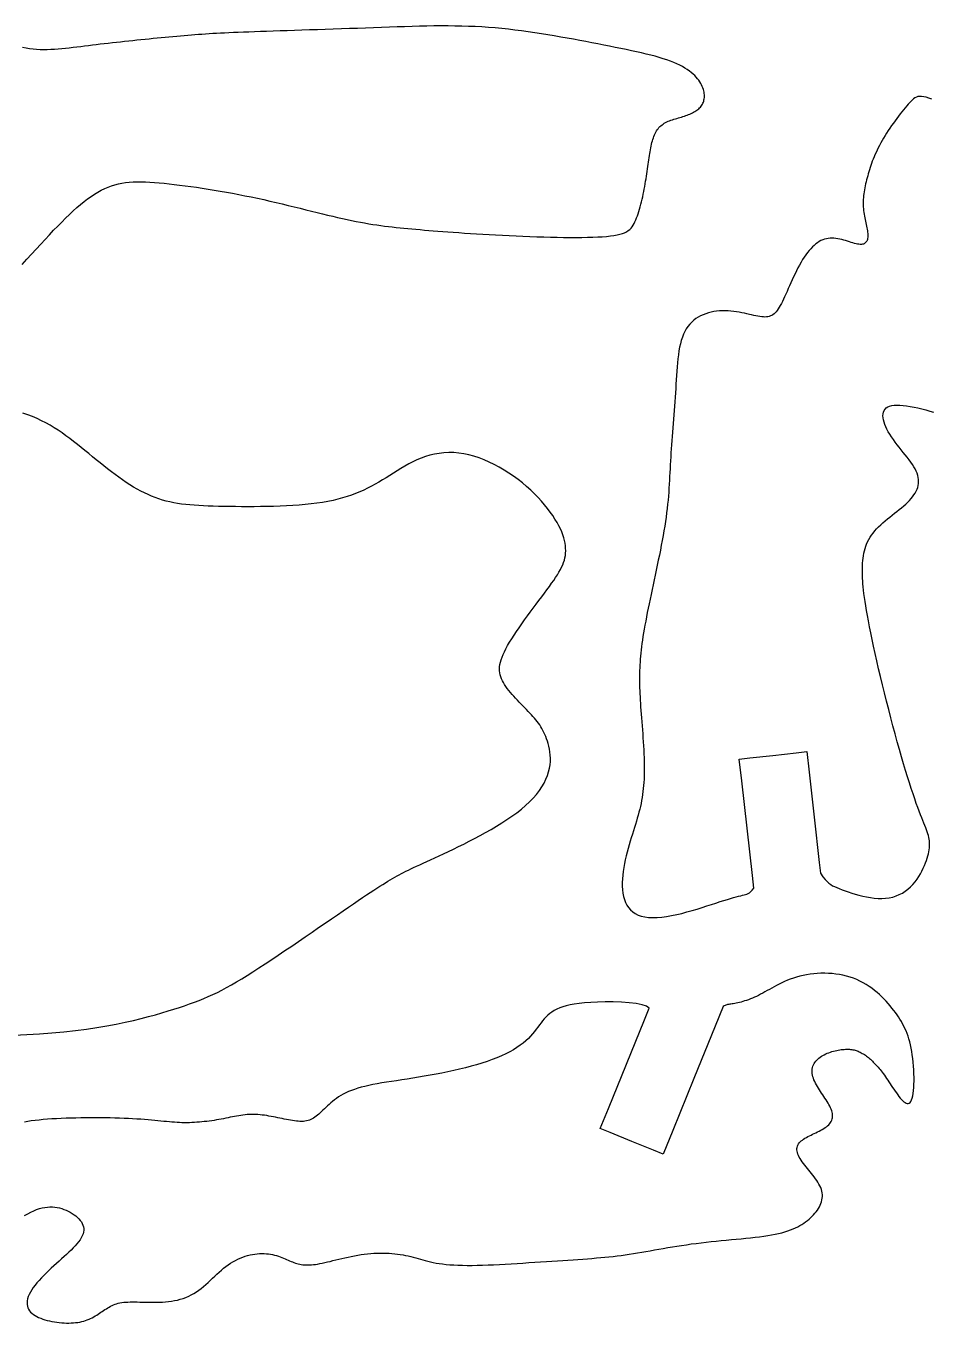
# Model space of a CAD drawing. Header units: millimetres. Extents: x 183 to 709, y 54 to 434.
# Drawn here: x 451.3 to 515.3, y 169.4 to 261.1 of the extents above; entities that cross this region are included whole.
import ezdxf

# ---------------------------------------------------------------- set-up
doc = ezdxf.new("R2010")
doc.units = ezdxf.units.MM

msp = doc.modelspace()

# ---------------------------------------------------------------- linework, layer by layer
for p, q in [((501.708, 209.291), (502.453, 209.375)), ((501.88, 207.768), (501.708, 209.291)), ((502.453, 209.375), (504.093, 209.56)), ((504.093, 209.56), (505.732, 209.745)), ((505.732, 209.745), (506.477, 209.83)), ((506.477, 209.83), (506.641, 208.376)), ((506.641, 208.376), (507.002, 205.179)), ((502.258, 204.418), (501.88, 207.768)), ((507.002, 205.179), (507.363, 201.982)), ((502.636, 201.068), (502.258, 204.418)), ((507.363, 201.982), (507.449, 201.222)), ((502.738, 200.167), (502.636, 201.068)), ((495.007, 190.86), (495.339, 191.677)), ((500.576, 191.817), (500.006, 190.413)), ((493.736, 187.728), (495.007, 190.86)), ((500.006, 190.413), (498.51, 186.728)), ((492.464, 184.596), (493.736, 187.728)), ((498.51, 186.728), (497.014, 183.042)), ((491.887, 183.172), (492.464, 184.596)), ((492.582, 182.89), (491.887, 183.172)), ((494.111, 182.27), (492.582, 182.89)), ((497.014, 183.042), (496.334, 181.367)), ((495.64, 181.649), (494.111, 182.27)), ((496.334, 181.367), (495.64, 181.649))]:
    msp.add_line(p, q)
for points in [[(451.023, 244.257), (451.366, 244.625), (451.7, 244.989), (452.027, 245.348), (452.345, 245.698), (452.656, 246.036), (452.959, 246.362), (453.254, 246.674), (453.542, 246.975), (453.824, 247.262), (454.101, 247.536), (454.371, 247.796), (454.636, 248.043), (454.897, 248.277), (455.153, 248.496), (455.406, 248.702), (455.655, 248.893), (455.901, 249.069), (456.145, 249.232), (456.386, 249.379), (456.626, 249.511), (456.865, 249.629), (457.103, 249.732), (457.343, 249.821), (457.586, 249.897), (457.832, 249.959), (458.082, 250.01), (458.339, 250.05), (458.604, 250.078), (458.876, 250.096), (459.158, 250.105), (459.449, 250.104), (459.75, 250.096), (460.061, 250.081), (460.383, 250.059), (460.716, 250.031), (461.06, 249.998), (461.416, 249.961), (461.783, 249.919), (462.161, 249.874), (462.548, 249.824), (462.944, 249.771), (463.348, 249.714), (463.759, 249.652), (464.177, 249.587), (464.601, 249.519), (465.029, 249.446), (465.462, 249.37), (465.898, 249.29), (466.337, 249.207), (466.777, 249.121), (467.219, 249.031), (467.661, 248.938), (468.102, 248.842), (468.542, 248.743), (468.98, 248.642), (469.413, 248.54), (469.841, 248.438), (470.264, 248.335), (470.679, 248.233), (471.085, 248.133), (471.483, 248.034), (471.871, 247.938), (472.249, 247.845), (472.618, 247.755), (472.977, 247.669), (473.327, 247.586), (473.667, 247.508), (473.997, 247.435), (474.318, 247.367), (474.63, 247.304), (474.934, 247.246), (475.231, 247.192), (475.522, 247.142), (475.808, 247.096), (476.09, 247.053), (476.368, 247.014), (476.643, 246.977), (476.917, 246.942), (477.191, 246.91), (477.464, 246.88), (477.738, 246.851), (478.015, 246.824), (478.294, 246.797), (478.576, 246.771), (478.864, 246.746), (479.158, 246.721), (479.458, 246.695), (479.768, 246.67), (480.088, 246.645), (480.419, 246.619), (480.764, 246.593), (481.122, 246.567), (481.496, 246.539), (481.885, 246.512), (482.289, 246.484), (482.705, 246.456), (483.135, 246.428), (483.577, 246.401), (484.03, 246.374), (484.494, 246.348), (484.967, 246.324), (485.448, 246.3), (485.934, 246.278), (486.424, 246.257), (486.914, 246.238), (487.403, 246.221), (487.888, 246.207), (488.367, 246.194), (488.838, 246.185), (489.298, 246.178), (489.745, 246.174), (490.177, 246.173), (490.591, 246.175), (490.986, 246.182), (491.359, 246.191), (491.708, 246.205), (492.03, 246.223), (492.327, 246.245), (492.598, 246.273), (492.846, 246.306), (493.07, 246.345), (493.271, 246.391), (493.451, 246.444), (493.609, 246.505), (493.747, 246.573), (493.868, 246.65), (493.972, 246.735), (494.063, 246.827), (494.144, 246.928), (494.215, 247.037), (494.28, 247.154), (494.341, 247.278), (494.399, 247.411), (494.456, 247.551), (494.511, 247.698), (494.564, 247.851), (494.615, 248.01), (494.665, 248.173), (494.712, 248.341), (494.758, 248.513), (494.803, 248.689), (494.845, 248.867), (494.886, 249.047), (494.925, 249.229), (494.962, 249.411), (494.998, 249.594), (495.032, 249.777), (495.064, 249.959), (495.094, 250.14), (495.124, 250.319), (495.151, 250.496), (495.177, 250.671), (495.203, 250.843), (495.227, 251.013), (495.25, 251.178), (495.273, 251.341), (495.295, 251.499), (495.316, 251.654), (495.338, 251.805), (495.359, 251.952), (495.381, 252.095), (495.404, 252.234), (495.428, 252.37), (495.452, 252.502), (495.478, 252.63), (495.506, 252.754), (495.536, 252.875), (495.567, 252.992), (495.601, 253.105), (495.637, 253.214), (495.676, 253.318), (495.717, 253.419), (495.762, 253.516), (495.81, 253.608), (495.861, 253.696), (495.916, 253.78), (495.974, 253.859), (496.036, 253.934), (496.103, 254.004), (496.174, 254.07), (496.25, 254.131), (496.329, 254.188), (496.413, 254.241), (496.501, 254.29), (496.592, 254.336), (496.686, 254.379), (496.784, 254.418), (496.884, 254.456), (496.986, 254.491), (497.09, 254.525), (497.196, 254.557), (497.302, 254.588), (497.409, 254.619), (497.516, 254.65), (497.622, 254.681), (497.726, 254.713), (497.829, 254.746), (497.93, 254.781), (498.028, 254.816), (498.124, 254.854), (498.218, 254.893), (498.308, 254.933), (498.396, 254.975), (498.48, 255.02), (498.561, 255.066), (498.639, 255.114), (498.712, 255.165), (498.782, 255.217), (498.847, 255.272), (498.908, 255.33), (498.964, 255.39), (499.016, 255.453), (499.062, 255.519), (499.103, 255.587), (499.14, 255.658), (499.171, 255.732), (499.196, 255.81), (499.216, 255.89), (499.231, 255.973), (499.241, 256.059), (499.245, 256.149), (499.243, 256.241), (499.235, 256.336), (499.22, 256.434), (499.199, 256.534), (499.172, 256.636), (499.137, 256.74), (499.095, 256.845), (499.045, 256.952), (498.988, 257.061), (498.922, 257.17), (498.846, 257.279), (498.762, 257.389), (498.668, 257.5), (498.563, 257.609), (498.447, 257.719), (498.321, 257.827), (498.182, 257.935), (498.031, 258.041), (497.867, 258.145), (497.691, 258.248), (497.5, 258.348), (497.295, 258.445), (497.076, 258.54), (496.842, 258.632), (496.593, 258.721), (496.329, 258.808), (496.051, 258.892), (495.759, 258.975), (495.452, 259.056), (495.132, 259.136), (494.799, 259.215), (494.452, 259.294), (494.092, 259.372), (493.721, 259.451), (493.339, 259.529), (492.948, 259.608), (492.546, 259.687), (492.137, 259.767), (491.72, 259.848), (491.297, 259.929), (490.867, 260.012), (490.431, 260.095), (489.99, 260.177), (489.545, 260.259), (489.094, 260.339), (488.64, 260.418), (488.183, 260.495), (487.722, 260.57), (487.259, 260.641), (486.794, 260.709), (486.327, 260.772), (485.859, 260.832), (485.39, 260.886), (484.921, 260.936), (484.452, 260.979), (483.984, 261.016), (483.515, 261.048), (483.044, 261.073), (482.571, 261.093), (482.095, 261.108), (481.614, 261.117), (481.128, 261.122), (480.636, 261.122), (480.136, 261.118), (479.629, 261.109), (479.114, 261.098), (478.592, 261.084), (478.062, 261.067), (477.525, 261.049), (476.98, 261.03), (476.428, 261.011), (475.868, 260.991), (475.303, 260.972), (474.733, 260.952), (474.162, 260.933), (473.591, 260.914), (473.022, 260.895), (472.457, 260.876), (471.898, 260.858), (471.346, 260.84), (470.804, 260.822), (470.274, 260.804), (469.757, 260.787), (469.256, 260.77), (468.772, 260.754), (468.307, 260.738), (467.864, 260.722), (467.443, 260.707), (467.045, 260.693), (466.666, 260.678), (466.308, 260.664), (465.968, 260.65), (465.644, 260.636), (465.337, 260.621), (465.044, 260.607), (464.765, 260.592), (464.497, 260.577), (464.237, 260.561), (463.985, 260.545), (463.736, 260.527), (463.49, 260.51), (463.243, 260.491), (462.994, 260.471), (462.74, 260.45), (462.482, 260.429), (462.219, 260.406), (461.953, 260.382), (461.682, 260.358), (461.409, 260.333), (461.133, 260.307), (460.854, 260.28), (460.572, 260.253), (460.289, 260.225), (460.003, 260.196), (459.716, 260.167), (459.429, 260.138), (459.14, 260.108), (458.85, 260.078), (458.561, 260.047), (458.271, 260.016), (457.982, 259.985), (457.694, 259.954), (457.406, 259.922), (457.12, 259.89), (456.835, 259.857), (456.552, 259.823), (456.27, 259.79), (455.991, 259.755), (455.714, 259.721), (455.439, 259.686), (455.167, 259.652), (454.896, 259.619), (454.628, 259.588), (454.362, 259.558), (454.098, 259.53), (453.836, 259.505), (453.577, 259.483), (453.319, 259.464), (453.063, 259.451), (452.809, 259.442), (452.556, 259.44), (452.305, 259.444), (452.055, 259.455), (451.806, 259.475), (451.559, 259.503), (451.312, 259.54), (451.067, 259.588)], [(515.328, 255.937), (515.113, 256.018), (514.92, 256.079), (514.747, 256.121), (514.593, 256.143), (514.457, 256.145), (514.336, 256.128), (514.227, 256.094), (514.126, 256.043), (514.032, 255.977), (513.941, 255.897), (513.85, 255.804), (513.755, 255.701), (513.656, 255.588), (513.551, 255.465), (513.441, 255.335), (513.327, 255.197), (513.21, 255.051), (513.09, 254.9), (512.969, 254.743), (512.846, 254.581), (512.723, 254.415), (512.6, 254.246), (512.478, 254.074), (512.358, 253.9), (512.24, 253.724), (512.125, 253.548), (512.014, 253.372), (511.907, 253.197), (511.806, 253.024), (511.709, 252.851), (511.618, 252.681), (511.532, 252.513), (511.45, 252.347), (511.373, 252.183), (511.301, 252.021), (511.234, 251.863), (511.171, 251.707), (511.113, 251.553), (511.058, 251.402), (511.007, 251.253), (510.958, 251.106), (510.912, 250.959), (510.869, 250.815), (510.827, 250.67), (510.786, 250.527), (510.747, 250.384), (510.71, 250.242), (510.674, 250.1), (510.641, 249.959), (510.609, 249.818), (510.581, 249.679), (510.555, 249.54), (510.531, 249.401), (510.511, 249.264), (510.494, 249.127), (510.481, 248.991), (510.471, 248.856), (510.465, 248.722), (510.463, 248.589), (510.465, 248.456), (510.471, 248.325), (510.482, 248.194), (510.496, 248.065), (510.513, 247.937), (510.532, 247.81), (510.554, 247.685), (510.578, 247.561), (510.603, 247.438), (510.629, 247.318), (510.656, 247.199), (510.682, 247.082), (510.707, 246.968), (510.73, 246.857), (510.751, 246.749), (510.769, 246.644), (510.783, 246.543), (510.792, 246.446), (510.797, 246.353), (510.797, 246.265), (510.792, 246.182), (510.781, 246.103), (510.765, 246.031), (510.743, 245.964), (510.715, 245.903), (510.681, 245.849), (510.641, 245.802), (510.594, 245.761), (510.54, 245.728), (510.48, 245.703), (510.412, 245.686), (510.337, 245.677), (510.254, 245.676), (510.163, 245.685), (510.066, 245.701), (509.961, 245.724), (509.851, 245.753), (509.735, 245.786), (509.614, 245.823), (509.489, 245.862), (509.36, 245.903), (509.227, 245.944), (509.092, 245.984), (508.955, 246.021), (508.817, 246.055), (508.678, 246.084), (508.539, 246.106), (508.401, 246.121), (508.264, 246.127), (508.129, 246.123), (507.996, 246.108), (507.865, 246.083), (507.735, 246.047), (507.608, 246.001), (507.482, 245.944), (507.357, 245.876), (507.234, 245.798), (507.113, 245.709), (506.993, 245.609), (506.874, 245.498), (506.757, 245.376), (506.641, 245.243), (506.526, 245.099), (506.412, 244.944), (506.299, 244.778), (506.187, 244.601), (506.076, 244.414), (505.967, 244.219), (505.859, 244.017), (505.753, 243.811), (505.65, 243.601), (505.549, 243.389), (505.45, 243.177), (505.355, 242.966), (505.262, 242.758), (505.172, 242.554), (505.085, 242.355), (505, 242.164), (504.917, 241.98), (504.838, 241.807), (504.76, 241.645), (504.684, 241.494), (504.61, 241.357), (504.537, 241.231), (504.464, 241.117), (504.392, 241.014), (504.318, 240.922), (504.243, 240.841), (504.166, 240.771), (504.087, 240.711), (504.005, 240.661), (503.919, 240.62), (503.829, 240.588), (503.733, 240.566), (503.633, 240.552), (503.526, 240.547), (503.413, 240.55), (503.293, 240.561), (503.166, 240.578), (503.031, 240.602), (502.89, 240.63), (502.741, 240.662), (502.585, 240.697), (502.422, 240.733), (502.252, 240.771), (502.075, 240.809), (501.892, 240.845), (501.704, 240.88), (501.511, 240.911), (501.314, 240.938), (501.115, 240.959), (500.914, 240.974), (500.712, 240.982), (500.51, 240.982), (500.309, 240.973), (500.109, 240.954), (499.911, 240.926), (499.716, 240.889), (499.525, 240.84), (499.338, 240.782), (499.156, 240.712), (498.979, 240.631), (498.81, 240.538), (498.647, 240.432), (498.493, 240.315), (498.347, 240.184), (498.21, 240.04), (498.084, 239.883), (497.968, 239.711), (497.864, 239.526), (497.771, 239.326), (497.687, 239.113), (497.614, 238.888), (497.55, 238.652), (497.493, 238.404), (497.445, 238.145), (497.404, 237.877), (497.368, 237.6), (497.339, 237.315), (497.313, 237.022), (497.292, 236.724), (497.272, 236.421), (497.254, 236.115), (497.236, 235.805), (497.218, 235.495), (497.199, 235.183), (497.178, 234.872), (497.156, 234.561), (497.133, 234.25), (497.109, 233.94), (497.085, 233.631), (497.06, 233.323), (497.036, 233.016), (497.012, 232.712), (496.987, 232.41), (496.964, 232.11), (496.941, 231.812), (496.919, 231.518), (496.899, 231.227), (496.879, 230.94), (496.862, 230.656), (496.846, 230.376), (496.831, 230.099), (496.817, 229.825), (496.803, 229.552), (496.789, 229.279), (496.775, 229.006), (496.759, 228.732), (496.741, 228.455), (496.721, 228.176), (496.699, 227.892), (496.674, 227.605), (496.645, 227.312), (496.613, 227.015), (496.577, 226.711), (496.536, 226.401), (496.491, 226.085), (496.441, 225.761), (496.386, 225.431), (496.328, 225.095), (496.265, 224.755), (496.2, 224.41), (496.132, 224.063), (496.062, 223.713), (495.99, 223.362), (495.916, 223.01), (495.842, 222.659), (495.767, 222.309), (495.693, 221.961), (495.619, 221.616), (495.546, 221.275), (495.474, 220.938), (495.405, 220.607), (495.337, 220.282), (495.272, 219.964), (495.21, 219.653), (495.151, 219.35), (495.095, 219.055), (495.042, 218.768), (494.993, 218.49), (494.948, 218.222), (494.906, 217.962), (494.868, 217.712), (494.834, 217.47), (494.804, 217.236), (494.776, 217.009), (494.752, 216.787), (494.731, 216.572), (494.712, 216.361), (494.697, 216.154), (494.684, 215.95), (494.673, 215.749), (494.665, 215.549), (494.66, 215.35), (494.657, 215.152), (494.656, 214.952), (494.657, 214.751), (494.661, 214.547), (494.666, 214.34), (494.674, 214.129), (494.684, 213.912), (494.695, 213.69), (494.709, 213.462), (494.724, 213.226), (494.74, 212.982), (494.759, 212.729), (494.778, 212.468), (494.799, 212.201), (494.82, 211.927), (494.841, 211.649), (494.863, 211.368), (494.883, 211.083), (494.903, 210.798), (494.922, 210.512), (494.94, 210.227), (494.955, 209.944), (494.969, 209.664), (494.98, 209.388), (494.988, 209.117), (494.993, 208.853), (494.995, 208.596), (494.993, 208.348), (494.988, 208.107), (494.979, 207.873), (494.966, 207.646), (494.949, 207.424), (494.928, 207.207), (494.904, 206.993), (494.875, 206.783), (494.843, 206.575), (494.807, 206.368), (494.767, 206.162), (494.723, 205.956), (494.675, 205.749), (494.623, 205.541), (494.567, 205.33), (494.506, 205.116), (494.442, 204.898), (494.375, 204.675), (494.304, 204.448), (494.232, 204.217), (494.158, 203.98), (494.082, 203.738), (494.007, 203.49), (493.932, 203.237), (493.858, 202.978), (493.786, 202.714), (493.718, 202.446), (493.655, 202.176), (493.597, 201.904), (493.546, 201.632), (493.504, 201.361), (493.472, 201.092), (493.45, 200.826), (493.44, 200.565), (493.443, 200.31), (493.459, 200.062), (493.49, 199.822), (493.536, 199.593), (493.598, 199.374), (493.677, 199.169), (493.774, 198.977), (493.89, 198.8), (494.026, 198.64), (494.182, 198.497), (494.359, 198.374), (494.559, 198.271), (494.782, 198.19), (495.029, 198.133), (495.301, 198.099), (495.594, 198.088), (495.907, 198.098), (496.235, 198.126), (496.577, 198.172), (496.929, 198.233), (497.288, 198.307), (497.651, 198.392), (498.015, 198.487), (498.378, 198.589), (498.736, 198.696), (499.087, 198.805), (499.427, 198.914), (499.754, 199.021), (500.064, 199.122), (500.355, 199.217), (500.624, 199.302), (500.872, 199.378), (501.099, 199.445), (501.305, 199.504), (501.492, 199.555), (501.66, 199.599), (501.809, 199.636), (501.94, 199.667), (502.055, 199.693), (502.157, 199.719), (502.25, 199.749), (502.339, 199.79), (502.428, 199.847), (502.521, 199.925), (502.623, 200.03), (502.738, 200.167)], [(507.449, 201.222), (507.621, 200.981), (507.774, 200.789), (507.912, 200.638), (508.043, 200.519), (508.171, 200.425), (508.303, 200.347), (508.445, 200.279), (508.602, 200.212), (508.779, 200.14), (508.975, 200.063), (509.189, 199.983), (509.417, 199.902), (509.657, 199.822), (509.908, 199.745), (510.168, 199.673), (510.433, 199.608), (510.703, 199.551), (510.974, 199.505), (511.246, 199.471), (511.517, 199.451), (511.785, 199.447), (512.048, 199.459), (512.304, 199.491), (512.553, 199.543), (512.791, 199.618), (513.019, 199.712), (513.236, 199.826), (513.441, 199.956), (513.634, 200.102), (513.815, 200.26), (513.983, 200.43), (514.137, 200.61), (514.277, 200.797), (514.405, 200.99), (514.519, 201.185), (514.622, 201.382), (514.714, 201.577), (514.796, 201.769), (514.868, 201.954), (514.931, 202.132), (514.987, 202.299), (515.034, 202.458), (515.074, 202.607), (515.106, 202.75), (515.13, 202.887), (515.147, 203.018), (515.157, 203.146), (515.16, 203.27), (515.156, 203.393), (515.145, 203.515), (515.127, 203.637), (515.103, 203.761), (515.072, 203.887), (515.035, 204.017), (514.992, 204.151), (514.942, 204.291), (514.887, 204.438), (514.826, 204.595), (514.758, 204.763), (514.684, 204.946), (514.604, 205.145), (514.518, 205.365), (514.425, 205.607), (514.326, 205.873), (514.22, 206.166), (514.108, 206.487), (513.99, 206.834), (513.866, 207.207), (513.737, 207.607), (513.604, 208.032), (513.466, 208.483), (513.323, 208.959), (513.178, 209.46), (513.029, 209.982), (512.878, 210.523), (512.726, 211.079), (512.574, 211.646), (512.421, 212.223), (512.27, 212.805), (512.121, 213.389), (511.975, 213.973), (511.832, 214.552), (511.693, 215.123), (511.56, 215.685), (511.432, 216.232), (511.312, 216.762), (511.199, 217.271), (511.094, 217.757), (510.999, 218.217), (510.912, 218.651), (510.834, 219.058), (510.764, 219.441), (510.702, 219.799), (510.647, 220.132), (510.599, 220.442), (510.558, 220.73), (510.524, 220.995), (510.495, 221.24), (510.471, 221.468), (510.453, 221.681), (510.439, 221.882), (510.429, 222.075), (510.422, 222.26), (510.417, 222.442), (510.416, 222.622), (510.417, 222.801), (510.421, 222.978), (510.43, 223.154), (510.443, 223.329), (510.461, 223.501), (510.485, 223.672), (510.516, 223.842), (510.553, 224.009), (510.597, 224.175), (510.649, 224.339), (510.71, 224.5), (510.78, 224.66), (510.86, 224.818), (510.95, 224.973), (511.051, 225.126), (511.162, 225.277), (511.285, 225.425), (511.416, 225.572), (511.556, 225.716), (511.703, 225.858), (511.857, 225.998), (512.016, 226.137), (512.18, 226.273), (512.347, 226.408), (512.515, 226.541), (512.684, 226.673), (512.852, 226.804), (513.016, 226.934), (513.176, 227.063), (513.33, 227.192), (513.475, 227.321), (513.612, 227.45), (513.738, 227.579), (513.855, 227.709), (513.961, 227.839), (514.056, 227.97), (514.14, 228.102), (514.212, 228.234), (514.272, 228.368), (514.319, 228.504), (514.354, 228.641), (514.376, 228.779), (514.385, 228.919), (514.379, 229.062), (514.36, 229.206), (514.326, 229.353), (514.277, 229.503), (514.213, 229.654), (514.135, 229.809), (514.044, 229.967), (513.942, 230.127), (513.829, 230.291), (513.708, 230.458), (513.579, 230.627), (513.444, 230.801), (513.304, 230.977), (513.161, 231.156), (513.016, 231.338), (512.873, 231.521), (512.733, 231.704), (512.598, 231.888), (512.47, 232.072), (512.351, 232.254), (512.243, 232.434), (512.147, 232.612), (512.064, 232.787), (511.994, 232.956), (511.938, 233.12), (511.898, 233.278), (511.873, 233.428), (511.864, 233.57), (511.873, 233.703), (511.9, 233.825), (511.945, 233.936), (512.01, 234.036), (512.096, 234.121), (512.202, 234.193), (512.331, 234.25), (512.482, 234.291), (512.656, 234.316), (512.85, 234.325), (513.064, 234.319), (513.294, 234.3), (513.538, 234.269), (513.794, 234.227), (514.059, 234.175), (514.332, 234.115), (514.609, 234.048), (514.888, 233.974), (515.168, 233.897), (515.445, 233.818)], [(450.456, 189.786), (451.372, 189.822), (452.266, 189.874), (453.135, 189.94), (453.978, 190.019), (454.79, 190.11), (455.569, 190.211), (456.312, 190.321), (457.016, 190.438), (457.68, 190.561), (458.304, 190.69), (458.891, 190.822), (459.443, 190.956), (459.962, 191.091), (460.451, 191.225), (460.911, 191.358), (461.345, 191.489), (461.755, 191.615), (462.144, 191.739), (462.514, 191.861), (462.869, 191.984), (463.211, 192.108), (463.543, 192.236), (463.867, 192.368), (464.188, 192.506), (464.507, 192.651), (464.827, 192.806), (465.151, 192.971), (465.483, 193.148), (465.824, 193.338), (466.178, 193.543), (466.547, 193.764), (466.934, 194.003), (467.342, 194.26), (467.768, 194.535), (468.21, 194.823), (468.665, 195.125), (469.13, 195.436), (469.603, 195.754), (470.08, 196.078), (470.561, 196.405), (471.04, 196.732), (471.516, 197.058), (471.984, 197.379), (472.442, 197.693), (472.886, 197.998), (473.312, 198.291), (473.718, 198.569), (474.1, 198.83), (474.454, 199.072), (474.783, 199.295), (475.089, 199.501), (475.371, 199.691), (475.634, 199.866), (475.877, 200.027), (476.104, 200.175), (476.316, 200.312), (476.514, 200.437), (476.701, 200.554), (476.878, 200.662), (477.047, 200.763), (477.209, 200.858), (477.367, 200.948), (477.523, 201.034), (477.677, 201.118), (477.833, 201.2), (477.991, 201.282), (478.155, 201.364), (478.326, 201.449), (478.506, 201.536), (478.699, 201.628), (478.905, 201.725), (479.127, 201.828), (479.367, 201.939), (479.625, 202.057), (479.899, 202.183), (480.19, 202.317), (480.497, 202.458), (480.818, 202.609), (481.154, 202.767), (481.503, 202.934), (481.865, 203.109), (482.238, 203.293), (482.618, 203.484), (483.004, 203.683), (483.392, 203.889), (483.782, 204.102), (484.169, 204.322), (484.552, 204.548), (484.928, 204.779), (485.294, 205.016), (485.648, 205.259), (485.988, 205.506), (486.311, 205.757), (486.614, 206.012), (486.896, 206.272), (487.153, 206.534), (487.384, 206.8), (487.588, 207.068), (487.767, 207.336), (487.921, 207.603), (488.051, 207.869), (488.157, 208.131), (488.24, 208.39), (488.301, 208.643), (488.341, 208.889), (488.361, 209.128), (488.364, 209.359), (488.352, 209.583), (488.328, 209.798), (488.294, 210.003), (488.252, 210.2), (488.204, 210.387), (488.152, 210.563), (488.096, 210.731), (488.038, 210.889), (487.975, 211.04), (487.909, 211.184), (487.838, 211.321), (487.764, 211.454), (487.686, 211.581), (487.604, 211.706), (487.518, 211.827), (487.427, 211.946), (487.333, 212.064), (487.233, 212.182), (487.13, 212.3), (487.022, 212.42), (486.909, 212.541), (486.792, 212.665), (486.67, 212.792), (486.546, 212.922), (486.419, 213.053), (486.291, 213.186), (486.163, 213.321), (486.034, 213.458), (485.906, 213.595), (485.781, 213.733), (485.658, 213.872), (485.539, 214.01), (485.425, 214.149), (485.317, 214.288), (485.216, 214.426), (485.123, 214.564), (485.04, 214.701), (484.967, 214.836), (484.905, 214.972), (484.853, 215.108), (484.814, 215.245), (484.785, 215.385), (484.769, 215.527), (484.766, 215.674), (484.774, 215.826), (484.796, 215.983), (484.832, 216.147), (484.88, 216.319), (484.943, 216.499), (485.02, 216.688), (485.112, 216.887), (485.219, 217.097), (485.341, 217.319), (485.478, 217.554), (485.63, 217.799), (485.793, 218.054), (485.968, 218.316), (486.151, 218.585), (486.342, 218.858), (486.539, 219.134), (486.74, 219.412), (486.944, 219.689), (487.149, 219.964), (487.352, 220.236), (487.553, 220.504), (487.748, 220.765), (487.938, 221.019), (488.119, 221.264), (488.29, 221.498), (488.449, 221.72), (488.596, 221.932), (488.732, 222.134), (488.855, 222.327), (488.967, 222.513), (489.067, 222.692), (489.155, 222.866), (489.232, 223.036), (489.296, 223.202), (489.35, 223.367), (489.391, 223.531), (489.421, 223.695), (489.439, 223.86), (489.446, 224.028), (489.441, 224.199), (489.425, 224.376), (489.398, 224.557), (489.358, 224.745), (489.305, 224.94), (489.24, 225.141), (489.16, 225.349), (489.065, 225.565), (488.955, 225.788), (488.83, 226.02), (488.687, 226.259), (488.529, 226.505), (488.354, 226.758), (488.162, 227.014), (487.955, 227.273), (487.732, 227.534), (487.493, 227.796), (487.238, 228.056), (486.968, 228.313), (486.684, 228.567), (486.387, 228.816), (486.077, 229.058), (485.758, 229.292), (485.428, 229.516), (485.091, 229.729), (484.746, 229.931), (484.396, 230.118), (484.041, 230.291), (483.682, 230.447), (483.322, 230.585), (482.96, 230.704), (482.599, 230.803), (482.239, 230.879), (481.882, 230.932), (481.528, 230.96), (481.18, 230.965), (480.836, 230.948), (480.498, 230.909), (480.167, 230.851), (479.843, 230.774), (479.527, 230.679), (479.22, 230.568), (478.921, 230.443), (478.631, 230.305), (478.348, 230.156), (478.071, 230), (477.8, 229.838), (477.534, 229.673), (477.271, 229.507), (477.01, 229.343), (476.752, 229.182), (476.494, 229.026), (476.235, 228.874), (475.974, 228.727), (475.71, 228.585), (475.442, 228.448), (475.169, 228.317), (474.889, 228.192), (474.6, 228.073), (474.303, 227.96), (473.996, 227.855), (473.677, 227.756), (473.345, 227.665), (472.999, 227.581), (472.639, 227.506), (472.262, 227.439), (471.868, 227.38), (471.459, 227.329), (471.037, 227.285), (470.603, 227.249), (470.16, 227.218), (469.71, 227.194), (469.255, 227.174), (468.797, 227.159), (468.339, 227.148), (467.881, 227.141), (467.428, 227.137), (466.98, 227.136), (466.54, 227.138), (466.111, 227.141), (465.694, 227.146), (465.291, 227.153), (464.905, 227.161), (464.534, 227.17), (464.179, 227.182), (463.837, 227.196), (463.508, 227.213), (463.19, 227.234), (462.884, 227.26), (462.587, 227.29), (462.299, 227.326), (462.018, 227.368), (461.744, 227.417), (461.476, 227.472), (461.212, 227.536), (460.952, 227.608), (460.695, 227.688), (460.439, 227.778), (460.184, 227.878), (459.93, 227.988), (459.675, 228.108), (459.42, 228.237), (459.164, 228.377), (458.908, 228.526), (458.65, 228.684), (458.391, 228.852), (458.13, 229.03), (457.867, 229.216), (457.603, 229.41), (457.339, 229.61), (457.073, 229.815), (456.807, 230.025), (456.54, 230.238), (456.273, 230.454), (456.006, 230.671), (455.739, 230.888), (455.472, 231.105), (455.204, 231.321), (454.936, 231.534), (454.666, 231.744), (454.395, 231.951), (454.123, 232.152), (453.848, 232.348), (453.571, 232.537), (453.289, 232.719), (453.002, 232.894), (452.706, 233.06), (452.402, 233.218), (452.088, 233.366), (451.762, 233.504), (451.424, 233.631), (451.082, 233.742)], [(451.202, 177.028), (451.424, 177.161), (451.64, 177.275), (451.85, 177.373), (452.054, 177.455), (452.252, 177.52), (452.445, 177.571), (452.633, 177.607), (452.816, 177.63), (452.995, 177.64), (453.169, 177.638), (453.339, 177.624), (453.504, 177.599), (453.667, 177.564), (453.825, 177.519), (453.981, 177.466), (454.133, 177.405), (454.282, 177.336), (454.427, 177.26), (454.567, 177.178), (454.7, 177.09), (454.824, 176.997), (454.939, 176.899), (455.043, 176.796), (455.135, 176.69), (455.214, 176.58), (455.279, 176.467), (455.328, 176.351), (455.363, 176.232), (455.381, 176.11), (455.382, 175.986), (455.366, 175.858), (455.332, 175.728), (455.279, 175.595), (455.209, 175.459), (455.123, 175.321), (455.021, 175.181), (454.906, 175.038), (454.779, 174.892), (454.64, 174.744), (454.491, 174.593), (454.333, 174.441), (454.169, 174.285), (453.997, 174.128), (453.821, 173.968), (453.641, 173.806), (453.459, 173.641), (453.276, 173.475), (453.092, 173.306), (452.91, 173.135), (452.731, 172.963), (452.557, 172.79), (452.389, 172.616), (452.229, 172.443), (452.079, 172.272), (451.941, 172.102), (451.816, 171.934), (451.706, 171.769), (451.611, 171.608), (451.531, 171.451), (451.468, 171.299), (451.421, 171.152), (451.39, 171.01), (451.375, 170.875), (451.378, 170.746), (451.398, 170.624), (451.433, 170.509), (451.485, 170.401), (451.551, 170.3), (451.63, 170.205), (451.722, 170.117), (451.826, 170.035), (451.94, 169.958), (452.065, 169.888), (452.198, 169.823), (452.34, 169.764), (452.488, 169.709), (452.643, 169.66), (452.804, 169.616), (452.968, 169.577), (453.137, 169.542), (453.308, 169.512), (453.48, 169.486), (453.654, 169.464), (453.827, 169.448), (453.999, 169.437), (454.169, 169.43), (454.337, 169.429), (454.5, 169.433), (454.659, 169.442), (454.813, 169.457), (454.962, 169.476), (455.107, 169.501), (455.247, 169.531), (455.382, 169.566), (455.512, 169.606), (455.637, 169.65), (455.757, 169.698), (455.873, 169.751), (455.985, 169.807), (456.094, 169.866), (456.199, 169.928), (456.302, 169.991), (456.402, 170.056), (456.501, 170.122), (456.598, 170.188), (456.695, 170.254), (456.79, 170.319), (456.886, 170.383), (456.983, 170.445), (457.08, 170.505), (457.178, 170.562), (457.278, 170.616), (457.381, 170.666), (457.486, 170.712), (457.594, 170.754), (457.707, 170.791), (457.824, 170.824), (457.946, 170.852), (458.074, 170.876), (458.209, 170.894), (458.351, 170.907), (458.499, 170.916), (458.654, 170.92), (458.816, 170.922), (458.984, 170.921), (459.158, 170.918), (459.339, 170.914), (459.525, 170.909), (459.717, 170.904), (459.914, 170.9), (460.115, 170.897), (460.32, 170.897), (460.528, 170.899), (460.738, 170.905), (460.95, 170.916), (461.162, 170.931), (461.374, 170.953), (461.586, 170.98), (461.796, 171.015), (462.004, 171.058), (462.209, 171.11), (462.41, 171.171), (462.608, 171.241), (462.8, 171.323), (462.987, 171.416), (463.168, 171.519), (463.345, 171.632), (463.517, 171.753), (463.685, 171.881), (463.85, 172.015), (464.012, 172.155), (464.172, 172.299), (464.329, 172.445), (464.485, 172.594), (464.641, 172.742), (464.796, 172.889), (464.952, 173.033), (465.108, 173.173), (465.267, 173.308), (465.428, 173.435), (465.592, 173.553), (465.759, 173.663), (465.928, 173.764), (466.099, 173.857), (466.271, 173.942), (466.445, 174.018), (466.619, 174.086), (466.792, 174.146), (466.966, 174.198), (467.139, 174.242), (467.311, 174.277), (467.481, 174.306), (467.649, 174.326), (467.814, 174.339), (467.977, 174.344), (468.136, 174.342), (468.292, 174.332), (468.444, 174.316), (468.591, 174.293), (468.735, 174.265), (468.874, 174.233), (469.009, 174.196), (469.139, 174.156), (469.265, 174.112), (469.385, 174.067), (469.502, 174.02), (469.615, 173.972), (469.724, 173.925), (469.831, 173.877), (469.935, 173.831), (470.038, 173.787), (470.14, 173.746), (470.241, 173.708), (470.342, 173.673), (470.443, 173.642), (470.546, 173.614), (470.65, 173.591), (470.757, 173.571), (470.866, 173.556), (470.979, 173.545), (471.095, 173.539), (471.217, 173.537), (471.343, 173.54), (471.475, 173.547), (471.613, 173.56), (471.758, 173.578), (471.91, 173.601), (472.071, 173.63), (472.239, 173.664), (472.416, 173.703), (472.6, 173.746), (472.792, 173.792), (472.99, 173.841), (473.194, 173.892), (473.404, 173.943), (473.619, 173.995), (473.839, 174.046), (474.063, 174.096), (474.29, 174.144), (474.519, 174.189), (474.749, 174.231), (474.98, 174.269), (475.209, 174.302), (475.437, 174.329), (475.663, 174.35), (475.886, 174.366), (476.106, 174.375), (476.324, 174.379), (476.538, 174.378), (476.75, 174.372), (476.958, 174.361), (477.163, 174.345), (477.364, 174.326), (477.562, 174.302), (477.757, 174.274), (477.947, 174.243), (478.134, 174.208), (478.317, 174.17), (478.496, 174.129), (478.67, 174.086), (478.841, 174.041), (479.009, 173.993), (479.177, 173.945), (479.347, 173.896), (479.52, 173.848), (479.699, 173.801), (479.886, 173.756), (480.082, 173.714), (480.29, 173.674), (480.51, 173.638), (480.744, 173.606), (480.992, 173.578), (481.255, 173.554), (481.534, 173.535), (481.83, 173.52), (482.143, 173.511), (482.475, 173.507), (482.824, 173.508), (483.187, 173.513), (483.564, 173.523), (483.953, 173.536), (484.351, 173.553), (484.757, 173.572), (485.169, 173.594), (485.586, 173.619), (486.005, 173.644), (486.425, 173.671), (486.844, 173.699), (487.26, 173.727), (487.671, 173.756), (488.076, 173.783), (488.473, 173.81), (488.861, 173.836), (489.238, 173.861), (489.606, 173.885), (489.964, 173.909), (490.312, 173.932), (490.651, 173.956), (490.98, 173.98), (491.3, 174.004), (491.611, 174.03), (491.915, 174.056), (492.212, 174.084), (492.503, 174.114), (492.792, 174.145), (493.078, 174.179), (493.363, 174.216), (493.649, 174.255), (493.937, 174.298), (494.227, 174.343), (494.52, 174.391), (494.816, 174.44), (495.114, 174.492), (495.416, 174.545), (495.721, 174.598), (496.03, 174.653), (496.343, 174.707), (496.659, 174.762), (496.98, 174.815), (497.306, 174.868), (497.636, 174.92), (497.971, 174.97), (498.311, 175.018), (498.657, 175.064), (499.008, 175.107), (499.363, 175.148), (499.72, 175.187), (500.079, 175.223), (500.438, 175.259), (500.795, 175.293), (501.15, 175.326), (501.499, 175.359), (501.843, 175.392), (502.18, 175.425), (502.509, 175.459), (502.829, 175.494), (503.138, 175.531), (503.435, 175.57), (503.72, 175.613), (503.991, 175.658), (504.248, 175.708), (504.49, 175.761), (504.718, 175.818), (504.934, 175.879), (505.137, 175.944), (505.329, 176.012), (505.509, 176.084), (505.68, 176.159), (505.84, 176.237), (505.992, 176.319), (506.136, 176.404), (506.271, 176.492), (506.4, 176.583), (506.522, 176.678), (506.639, 176.775), (506.751, 176.875), (506.858, 176.978), (506.96, 177.084), (507.057, 177.192), (507.147, 177.302), (507.231, 177.415), (507.307, 177.53), (507.375, 177.647), (507.434, 177.765), (507.485, 177.885), (507.525, 178.006), (507.556, 178.128), (507.576, 178.252), (507.586, 178.376), (507.585, 178.501), (507.572, 178.626), (507.548, 178.752), (507.512, 178.878), (507.465, 179.004), (507.408, 179.129), (507.342, 179.255), (507.268, 179.38), (507.188, 179.505), (507.102, 179.63), (507.012, 179.754), (506.917, 179.877), (506.821, 180), (506.723, 180.122), (506.625, 180.243), (506.527, 180.362), (506.431, 180.481), (506.338, 180.599), (506.249, 180.715), (506.165, 180.83), (506.087, 180.944), (506.015, 181.055), (505.951, 181.164), (505.896, 181.271), (505.851, 181.375), (505.816, 181.477), (505.792, 181.575), (505.781, 181.669), (505.781, 181.76), (505.793, 181.848), (505.816, 181.932), (505.85, 182.013), (505.895, 182.091), (505.949, 182.165), (506.013, 182.236), (506.086, 182.304), (506.168, 182.369), (506.257, 182.432), (506.352, 182.492), (506.453, 182.551), (506.559, 182.608), (506.669, 182.664), (506.781, 182.72), (506.896, 182.774), (507.011, 182.829), (507.127, 182.884), (507.242, 182.94), (507.356, 182.997), (507.467, 183.055), (507.575, 183.115), (507.678, 183.176), (507.776, 183.241), (507.868, 183.307), (507.954, 183.377), (508.032, 183.449), (508.101, 183.524), (508.162, 183.602), (508.213, 183.683), (508.253, 183.767), (508.282, 183.854), (508.301, 183.945), (508.309, 184.039), (508.307, 184.135), (508.295, 184.234), (508.274, 184.336), (508.244, 184.439), (508.206, 184.545), (508.16, 184.652), (508.106, 184.761), (508.047, 184.871), (507.982, 184.983), (507.913, 185.096), (507.84, 185.21), (507.764, 185.325), (507.686, 185.441), (507.607, 185.557), (507.528, 185.674), (507.45, 185.792), (507.373, 185.909), (507.299, 186.027), (507.227, 186.145), (507.16, 186.263), (507.098, 186.38), (507.042, 186.498), (506.991, 186.614), (506.948, 186.73), (506.913, 186.844), (506.885, 186.956), (506.866, 187.067), (506.856, 187.175), (506.855, 187.281), (506.865, 187.385), (506.884, 187.485), (506.913, 187.582), (506.95, 187.676), (506.996, 187.766), (507.051, 187.852), (507.112, 187.935), (507.181, 188.013), (507.257, 188.088), (507.339, 188.158), (507.427, 188.224), (507.519, 188.286), (507.617, 188.345), (507.718, 188.399), (507.822, 188.449), (507.929, 188.496), (508.038, 188.539), (508.149, 188.578), (508.26, 188.614), (508.372, 188.646), (508.484, 188.675), (508.595, 188.7), (508.704, 188.722), (508.812, 188.741), (508.917, 188.756), (509.019, 188.769), (509.119, 188.778), (509.216, 188.784), (509.31, 188.786), (509.402, 188.786), (509.491, 188.782), (509.577, 188.775), (509.66, 188.765), (509.74, 188.752), (509.819, 188.736), (509.895, 188.716), (509.97, 188.694), (510.044, 188.668), (510.117, 188.639), (510.189, 188.607), (510.261, 188.572), (510.334, 188.535), (510.406, 188.494), (510.477, 188.45), (510.549, 188.404), (510.62, 188.355), (510.692, 188.304), (510.763, 188.25), (510.833, 188.193), (510.904, 188.135), (510.974, 188.074), (511.044, 188.011), (511.114, 187.946), (511.184, 187.878), (511.253, 187.809), (511.322, 187.738), (511.391, 187.666), (511.459, 187.591), (511.528, 187.513), (511.598, 187.431), (511.668, 187.346), (511.739, 187.256), (511.812, 187.161), (511.886, 187.061), (511.962, 186.954), (512.04, 186.842), (512.12, 186.725), (512.201, 186.603), (512.284, 186.478), (512.369, 186.35), (512.456, 186.219), (512.544, 186.087), (512.633, 185.954), (512.724, 185.821), (512.815, 185.692), (512.907, 185.566), (512.998, 185.447), (513.088, 185.337), (513.177, 185.236), (513.264, 185.148), (513.349, 185.073), (513.431, 185.014), (513.51, 184.973), (513.585, 184.951), (513.656, 184.951), (513.722, 184.974), (513.783, 185.022), (513.839, 185.097), (513.888, 185.201), (513.931, 185.331), (513.969, 185.485), (514, 185.661), (514.024, 185.858), (514.043, 186.072), (514.055, 186.301), (514.061, 186.544), (514.06, 186.797), (514.053, 187.058), (514.041, 187.325), (514.022, 187.594), (513.999, 187.862), (513.97, 188.126), (513.936, 188.384), (513.897, 188.632), (513.854, 188.869), (513.806, 189.094), (513.754, 189.308), (513.697, 189.513), (513.636, 189.709), (513.569, 189.897), (513.498, 190.078), (513.422, 190.253), (513.34, 190.423), (513.254, 190.588), (513.163, 190.749), (513.066, 190.908), (512.964, 191.065), (512.857, 191.221), (512.744, 191.378), (512.626, 191.535), (512.502, 191.693), (512.373, 191.853), (512.237, 192.013), (512.094, 192.173), (511.945, 192.332), (511.788, 192.49), (511.623, 192.645), (511.45, 192.798), (511.268, 192.947), (511.078, 193.091), (510.88, 193.23), (510.675, 193.362), (510.461, 193.486), (510.241, 193.601), (510.013, 193.707), (509.778, 193.802), (509.537, 193.885), (509.291, 193.956), (509.04, 194.016), (508.785, 194.065), (508.527, 194.103), (508.267, 194.13), (508.006, 194.148), (507.745, 194.155), (507.484, 194.152), (507.225, 194.14), (506.969, 194.119), (506.716, 194.09), (506.467, 194.051), (506.223, 194.004), (505.986, 193.95), (505.756, 193.887), (505.533, 193.818), (505.318, 193.742), (505.11, 193.66), (504.909, 193.574), (504.716, 193.485), (504.528, 193.393), (504.347, 193.299), (504.172, 193.205), (504.003, 193.111), (503.839, 193.019), (503.679, 192.928), (503.523, 192.84), (503.371, 192.754), (503.221, 192.673), (503.074, 192.595), (502.928, 192.523), (502.784, 192.456), (502.64, 192.394), (502.499, 192.337), (502.36, 192.286), (502.224, 192.239), (502.091, 192.196), (501.962, 192.158), (501.836, 192.123), (501.716, 192.093), (501.6, 192.065), (501.49, 192.041), (501.386, 192.021), (501.29, 192.003), (501.2, 191.987), (501.119, 191.974), (501.047, 191.964), (500.983, 191.954), (500.926, 191.946), (500.872, 191.936), (500.821, 191.924), (500.768, 191.907), (500.711, 191.885), (500.648, 191.856), (500.576, 191.817)], [(495.339, 191.677), (495.159, 191.82), (494.846, 191.932), (494.427, 192.016), (493.929, 192.075), (493.38, 192.112), (492.807, 192.13), (492.238, 192.132), (491.699, 192.121), (491.212, 192.1), (490.779, 192.07), (490.394, 192.03), (490.052, 191.982), (489.748, 191.925), (489.478, 191.86), (489.237, 191.786), (489.019, 191.705), (488.821, 191.616), (488.64, 191.519), (488.475, 191.416), (488.323, 191.305), (488.182, 191.188), (488.052, 191.064), (487.929, 190.933), (487.812, 190.796), (487.699, 190.653), (487.588, 190.504), (487.476, 190.351), (487.36, 190.194), (487.238, 190.035), (487.106, 189.873), (486.963, 189.711), (486.805, 189.547), (486.63, 189.385), (486.439, 189.223), (486.229, 189.064), (486.002, 188.906), (485.756, 188.752), (485.492, 188.601), (485.209, 188.455), (484.907, 188.314), (484.586, 188.178), (484.247, 188.048), (483.893, 187.923), (483.525, 187.804), (483.144, 187.689), (482.752, 187.58), (482.352, 187.476), (481.945, 187.376), (481.532, 187.281), (481.116, 187.191), (480.697, 187.105), (480.279, 187.024), (479.862, 186.947), (479.448, 186.874), (479.04, 186.805), (478.638, 186.74), (478.245, 186.678), (477.861, 186.62), (477.488, 186.563), (477.126, 186.508), (476.777, 186.454), (476.441, 186.399), (476.12, 186.343), (475.814, 186.286), (475.525, 186.225), (475.251, 186.162), (474.992, 186.095), (474.748, 186.024), (474.518, 185.95), (474.301, 185.872), (474.097, 185.789), (473.905, 185.702), (473.725, 185.61), (473.555, 185.514), (473.395, 185.414), (473.244, 185.311), (473.102, 185.207), (472.968, 185.1), (472.841, 184.994), (472.721, 184.887), (472.606, 184.781), (472.497, 184.676), (472.392, 184.574), (472.291, 184.474), (472.193, 184.378), (472.097, 184.287), (472.003, 184.2), (471.911, 184.119), (471.818, 184.044), (471.725, 183.975), (471.632, 183.914), (471.536, 183.859), (471.439, 183.811), (471.34, 183.771), (471.237, 183.738), (471.131, 183.713), (471.02, 183.696), (470.906, 183.685), (470.787, 183.682), (470.665, 183.684), (470.538, 183.692), (470.408, 183.705), (470.274, 183.722), (470.137, 183.742), (469.996, 183.766), (469.852, 183.792), (469.706, 183.82), (469.557, 183.85), (469.405, 183.881), (469.252, 183.913), (469.097, 183.945), (468.942, 183.976), (468.785, 184.007), (468.627, 184.037), (468.47, 184.065), (468.312, 184.091), (468.155, 184.114), (467.998, 184.134), (467.842, 184.15), (467.688, 184.163), (467.535, 184.171), (467.384, 184.174), (467.233, 184.174), (467.084, 184.169), (466.935, 184.16), (466.786, 184.147), (466.638, 184.131), (466.489, 184.111), (466.341, 184.088), (466.191, 184.062), (466.04, 184.034), (465.889, 184.004), (465.735, 183.972), (465.58, 183.94), (465.422, 183.908), (465.263, 183.876), (465.1, 183.845), (464.935, 183.815), (464.768, 183.786), (464.598, 183.759), (464.427, 183.733), (464.255, 183.709), (464.081, 183.686), (463.906, 183.666), (463.73, 183.648), (463.554, 183.631), (463.377, 183.618), (463.2, 183.606), (463.024, 183.598), (462.848, 183.592), (462.673, 183.589), (462.498, 183.589), (462.324, 183.593), (462.151, 183.599), (461.976, 183.608), (461.799, 183.62), (461.619, 183.634), (461.434, 183.65), (461.243, 183.667), (461.045, 183.686), (460.84, 183.706), (460.625, 183.727), (460.402, 183.749), (460.169, 183.771), (459.926, 183.792), (459.672, 183.813), (459.407, 183.833), (459.13, 183.852), (458.84, 183.869), (458.54, 183.884), (458.229, 183.897), (457.91, 183.909), (457.582, 183.918), (457.248, 183.926), (456.909, 183.932), (456.565, 183.936), (456.218, 183.937), (455.869, 183.937), (455.519, 183.935), (455.169, 183.93), (454.82, 183.923), (454.474, 183.915), (454.132, 183.903), (453.795, 183.89), (453.464, 183.874), (453.14, 183.856), (452.824, 183.834), (452.519, 183.81), (452.225, 183.781), (451.944, 183.749), (451.678, 183.713), (451.426, 183.672), (451.192, 183.626)]]:
    msp.add_lwpolyline(points)

doc.saveas('drawing.dxf')
